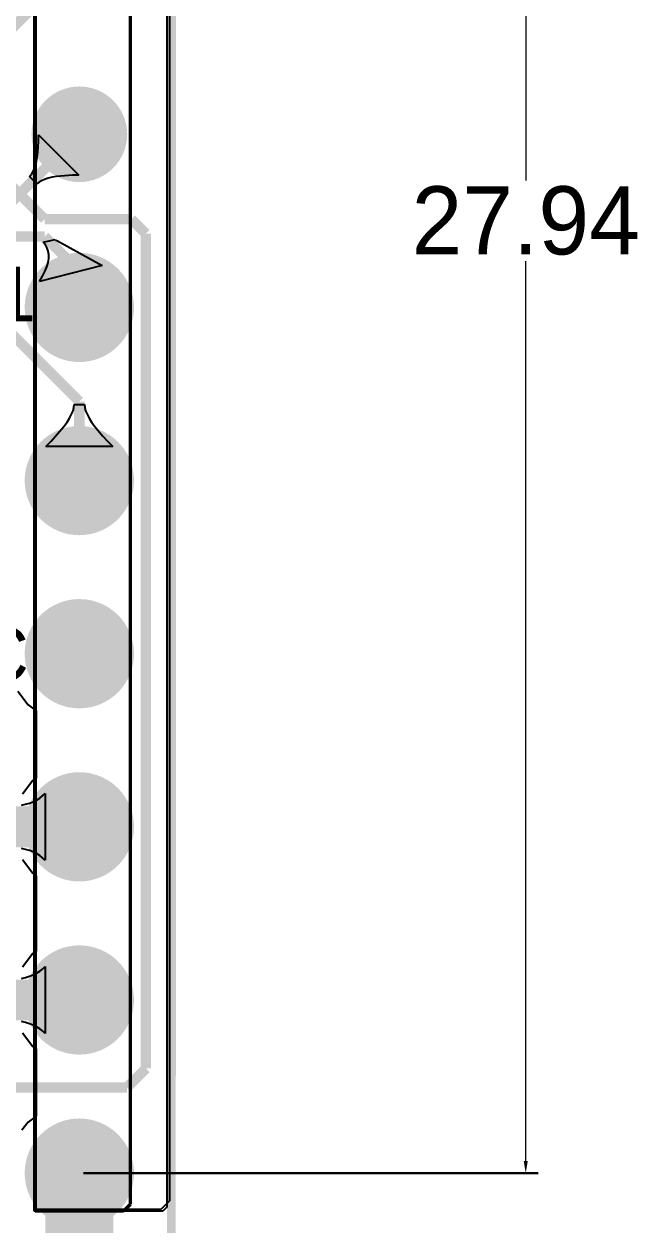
# Model space of a CAD drawing. Extents: x 72.1 to 112.7, y 45.7 to 113.8.
# Drawn here: x 103.34 to 112.4, y 72.01 to 89.63 of the extents above; entities that cross this region are included whole.
import ezdxf

# ---------------------------------------------------------------- set-up
doc = ezdxf.new("R2010")
doc.units = 0
doc.header["$MEASUREMENT"] = 0
doc.layers.get('0').update_dxf_attribs({"linetype": 'CONTINUOUS'})
doc.layers.get('Defpoints').update_dxf_attribs({"linetype": 'CONTINUOUS'})
for name, color, linetype in [('BOTTOMLAYER', 5, 'CONTINUOUS'), ('BOTTOMSOLDER', 6, 'CONTINUOUS'), ('KEEPOUTLAYER', 6, 'CONTINUOUS'), ('MULTILAYER', 9, 'CONTINUOUS'), ('TOPLAYER', 1, 'CONTINUOUS'), ('TOPOVERLAY', 2, 'CONTINUOUS'), ('TOPSOLDER', 216, 'CONTINUOUS')]:
    doc.layers.add(name, color=color, linetype=linetype)
doc.dimstyles.get("Standard").update_dxf_attribs({"dimtxt": 1, "dimasz": 0.18, "dimexe": 0.18, "dimexo": 0.0625, "dimgap": 0.09, "dimtad": 0, "dimtih": 1, "dimtoh": 1, "dimzin": 0, "dimdsep": 46, "dimtxsty": 'Standard', "dimcen": 0.09, "dimclrd": 3, "dimclrt": 1, "dimadec": 0, "dimazin": 0, "dimtfac": 1, "dimtofl": 0, "dimtmove": 0, "dimatfit": 3, "dimfxl": 1, "dimtolj": 1, "dimtzin": 0, "dimlwd": 20, "dimlwe": 30, "dimarcsym": 0})

# ---------------------------------------------------------------- blocks, each defined once
blk = doc.blocks.new('*D1')
at = {"color": 0, "linetype": 'Continuous', "lineweight": 30, "transparency": 16777216}
for p, q in [((104.217, 100.711), (110.879, 100.711)), ((104.217, 72.771), (110.879, 72.771))]:
    blk.add_line(p, q, dxfattribs=at)
at = {"color": 3, "linetype": 'Continuous', "lineweight": 20, "transparency": 16777216}
for p, q in [((110.699, 100.531), (110.699, 87.331)), ((110.699, 72.951), (110.699, 86.151))]:
    blk.add_line(p, q, dxfattribs=at)
at = {"color": 3, "linetype": 'Continuous', "transparency": 16777216}
for points in [[(110.669, 100.531), (110.729, 100.531), (110.699, 100.711)], [(110.669, 72.951), (110.729, 72.951), (110.699, 72.771)]]:
    blk.add_solid(points, dxfattribs=at)
at = {"layer": 'Defpoints', "color": 0, "linetype": 'Continuous', "transparency": 16777216}
for p in [(104.155, 100.711), (110.699, 100.711), (104.155, 72.771)]:
    blk.add_point(p, dxfattribs=at)
at = {"color": 1, "linetype": 'Continuous', "transparency": 16777216, "insert": (110.699, 86.741), "char_height": 1, "attachment_point": 5}
blk.add_mtext('\\A1;27.94', dxfattribs=at)

msp = doc.modelspace()

# ---------------------------------------------------------------- linework, layer by layer
at = {"layer": 'BOTTOMLAYER'}
for p, q in [((103.493992, 72.2122), (103.493992, 101.6)), ((105.435557, 101.6254), (105.435557, 72.269355)), ((105.435557, 72.269355), (105.378402, 72.2122)), ((105.378402, 72.2122), (103.493992, 72.2122))]:
    msp.add_line(p, q, dxfattribs=at)
for points, const_width in [([(101.842992, 88.5698), (103.646392, 86.7664)], 0.152001), ([(103.646392, 86.7664), (104.916392, 86.7664)], 0.152001), ([(104.916392, 86.7664), (105.130793, 86.551999)], 0.152001), ([(105.130793, 74.306201), (105.130793, 86.551999)], 0.152001), ([(104.852892, 74.0283), (105.130793, 74.306201)], 0.152001), ([(103.151092, 74.0283), (104.852892, 74.0283)], 0.152001), ([(104.15479, 70.510799), (104.15479, 72.771)], 1.000001)]:
    msp.add_lwpolyline(points, dxfattribs=dict(at, const_width=const_width))
for points, const_width in [([(103.854791, 88.011, 1), (104.45479, 88.011, 1)], 0.599999), ([(103.804791, 85.471, 1), (104.50479, 85.471, 1)], 0.699999), ([(103.804791, 82.931, 1), (104.50479, 82.931, 1)], 0.699999), ([(103.804791, 80.391, 1), (104.50479, 80.391, 1)], 0.699999), ([(103.804791, 77.851, 1), (104.50479, 77.851, 1)], 0.699999), ([(103.804791, 75.311, 1), (104.50479, 75.311, 1)], 0.699999), ([(103.804791, 72.771, 1), (104.50479, 72.771, 1)], 0.699999)]:
    msp.add_lwpolyline(points, format="xyb", close=True, dxfattribs=dict(at, const_width=const_width))
at = {"layer": 'BOTTOMSOLDER'}
for points, const_width in [([(103.803991, 88.011, 1), (104.50559, 88.011, 1)], 0.701599), ([(103.753991, 85.471, 1), (104.55559, 85.471, 1)], 0.801599), ([(103.753991, 82.931, 1), (104.55559, 82.931, 1)], 0.801599), ([(103.753991, 80.391, 1), (104.55559, 80.391, 1)], 0.801599), ([(103.753991, 77.851, 1), (104.55559, 77.851, 1)], 0.801599), ([(103.753991, 75.311, 1), (104.55559, 75.311, 1)], 0.801599), ([(103.753991, 72.771, 1), (104.55559, 72.771, 1)], 0.801599)]:
    msp.add_lwpolyline(points, format="xyb", close=True, dxfattribs=dict(at, const_width=const_width))
at = {"layer": 'KEEPOUTLAYER', "const_width": 0.127}
msp.add_lwpolyline([(105.500592, 50.037992), (105.51333, 108.887237)], dxfattribs=at)
at = {"layer": 'MULTILAYER'}
for points, const_width in [([(103.854791, 88.011, 1), (104.45479, 88.011, 1)], 0.599999), ([(103.804791, 85.471, 1), (104.50479, 85.471, 1)], 0.699999), ([(103.804791, 82.931, 1), (104.50479, 82.931, 1)], 0.699999), ([(103.804791, 80.391, 1), (104.50479, 80.391, 1)], 0.699999), ([(103.804791, 77.851, 1), (104.50479, 77.851, 1)], 0.699999), ([(103.804791, 75.311, 1), (104.50479, 75.311, 1)], 0.699999), ([(103.804791, 72.771, 1), (104.50479, 72.771, 1)], 0.699999)]:
    msp.add_lwpolyline(points, format="xyb", close=True, dxfattribs=dict(at, const_width=const_width))
at = {"layer": 'TOPLAYER'}
for p, q in [((103.519392, 72.2376), (103.519392, 101.6508)), ((105.475192, 101.6254), (105.475192, 72.3646)), ((103.554395, 87.912143), (103.55482, 88.005001)), ((103.55482, 88.005001), (104.148791, 87.411029)), ((103.536466, 87.675291), (103.545218, 87.747287)), ((103.545218, 87.747287), (103.554395, 87.912143)), ((103.510629, 87.552159), (103.524934, 87.610249)), ((103.524934, 87.610249), (103.536466, 87.675291)), ((103.425645, 87.389335), (103.451055, 87.419612)), ((103.533125, 87.281855), (103.425645, 87.389335)), ((103.451055, 87.419612), (103.473689, 87.456841)), ((103.473689, 87.456841), (103.493547, 87.501021)), ((103.493547, 87.501021), (103.510629, 87.552159)), ((103.819081, 87.392675), (103.754039, 87.381143)), ((104.055934, 87.410605), (103.819081, 87.392675)), ((104.148791, 87.411029), (104.055934, 87.410605)), ((103.563402, 87.307265), (103.533125, 87.281855)), ((103.600631, 87.329899), (103.563402, 87.307265)), ((103.644812, 87.349757), (103.600631, 87.329899)), ((103.69595, 87.366838), (103.644812, 87.349757)), ((103.754039, 87.381143), (103.69595, 87.366838)), ((103.623651, 86.427661), (103.800628, 86.465646)), ((103.657931, 86.387092), (103.623651, 86.427661)), ((103.683371, 86.342784), (103.657931, 86.387092)), ((103.699975, 86.29474), (103.683371, 86.342784)), ((103.800628, 86.465646), (103.810031, 86.459327)), ((103.810031, 86.459327), (103.83263, 86.445984)), ((103.83263, 86.445984), (104.488384, 86.086399)), ((103.696752, 86.128179), (103.706666, 86.187437)), ((103.70774, 86.242959), (103.699975, 86.29474)), ((103.706666, 86.187437), (103.70774, 86.242959)), ((104.488384, 86.086399), (103.568713, 85.853768)), ((103.613981, 85.927979), (103.65041, 85.998451)), ((103.65041, 85.998451), (103.677999, 86.065185)), ((103.677999, 86.065185), (103.696752, 86.128179)), ((103.568713, 85.853768), (103.613981, 85.927979)), ((104.074651, 84.002872), (104.078791, 84.046863)), ((104.078791, 84.046863), (104.23079, 84.046863)), ((104.23079, 84.046863), (104.23493, 84.002872)), ((104.01255, 83.847429), (104.041529, 83.903157)), ((104.041529, 83.903157), (104.06223, 83.954971)), ((104.06223, 83.954971), (104.074651, 84.002872)), ((104.23493, 84.002872), (104.247351, 83.954971)), ((104.247351, 83.954971), (104.268052, 83.903157)), ((104.268052, 83.903157), (104.29703, 83.847429)), ((103.74345, 83.510105), (103.929749, 83.724237)), ((103.929749, 83.724237), (103.975291, 83.78779)), ((103.975291, 83.78779), (104.01255, 83.847429)), ((104.29703, 83.847429), (104.33429, 83.78779)), ((104.33429, 83.78779), (104.379832, 83.724237)), ((104.379832, 83.724237), (104.49575, 83.585395)), ((104.49575, 83.585395), (104.566131, 83.510105)), ((103.664791, 83.4309), (103.74345, 83.510105)), ((104.644789, 83.4309), (103.664791, 83.4309)), ((104.566131, 83.510105), (104.644789, 83.4309)), ((103.253878, 79.840282), (103.405922, 79.642132)), ((103.405922, 79.642132), (103.519392, 79.555066)), ((103.519392, 79.555066), (103.519392, 78.565931)), ((103.47439, 78.5314), (103.321475, 78.332114)), ((103.519392, 78.565931), (103.47439, 78.5314)), ((103.477088, 78.219399), (103.526941, 78.244101)), ((103.526941, 78.244101), (103.573191, 78.272599)), ((103.573191, 78.272599), (103.615843, 78.304901)), ((103.615843, 78.304901), (103.65489, 78.340999)), ((103.65489, 78.340999), (103.65489, 77.361001)), ((103.305917, 78.168099), (103.366578, 78.181401)), ((103.366578, 78.181401), (103.423634, 78.1985)), ((103.423634, 78.1985), (103.477088, 78.219399)), ((103.366578, 77.520599), (103.305917, 77.533901)), ((103.321475, 77.369886), (103.47439, 77.1706)), ((103.423634, 77.5035), (103.366578, 77.520599)), ((103.477088, 77.482601), (103.423634, 77.5035)), ((103.526941, 77.457899), (103.477088, 77.482601)), ((103.573191, 77.429401), (103.526941, 77.457899)), ((103.615843, 77.397099), (103.573191, 77.429401)), ((103.65489, 77.361001), (103.615843, 77.397099)), ((103.47439, 77.1706), (103.519392, 77.136069)), ((103.519392, 77.136069), (103.519392, 76.025931)), ((103.47439, 75.9914), (103.321475, 75.792114)), ((103.519392, 76.025931), (103.47439, 75.9914)), ((103.573191, 75.732599), (103.615843, 75.764901)), ((103.615843, 75.764901), (103.65489, 75.800999)), ((103.65489, 75.800999), (103.65489, 74.821001)), ((103.305917, 75.628099), (103.366578, 75.641401)), ((103.366578, 75.641401), (103.423634, 75.6585)), ((103.423634, 75.6585), (103.477088, 75.679399)), ((103.477088, 75.679399), (103.526941, 75.704101)), ((103.526941, 75.704101), (103.573191, 75.732599)), ((103.366578, 74.980599), (103.305917, 74.993901)), ((103.423634, 74.9635), (103.366578, 74.980599)), ((103.477088, 74.942601), (103.423634, 74.9635)), ((103.526941, 74.917899), (103.477088, 74.942601)), ((103.573191, 74.889401), (103.526941, 74.917899)), ((103.615843, 74.857099), (103.573191, 74.889401)), ((103.321475, 74.829886), (103.47439, 74.6306)), ((103.65489, 74.821001), (103.615843, 74.857099)), ((103.47439, 74.6306), (103.519392, 74.596069)), ((103.519392, 74.596069), (103.519392, 73.606934)), ((103.405922, 73.519868), (103.314053, 73.40014)), ((103.519392, 73.606934), (103.405922, 73.519868)), ((105.348192, 72.2376), (103.519392, 72.2376)), ((105.475192, 72.3646), (105.348192, 72.2376))]:
    msp.add_line(p, q, dxfattribs=at)
for points, const_width in [([(103.163792, 89.560001), (104.15479, 90.551)], 0.152001), ([(103.11339, 86.9696), (104.15479, 88.011)], 0.152001), ([(101.766792, 86.5124), (103.646392, 86.5124)], 0.152001), ([(103.646392, 86.5124), (104.15479, 86.004001)], 0.152001), ([(104.15479, 85.471), (104.15479, 86.004001)], 0.152001), ([(103.163792, 85.081725), (104.15479, 84.090726)], 0.152001), ([(104.15479, 82.931), (104.15479, 84.090726)], 0.152001), ([(101.995392, 77.851), (104.15479, 77.851)], 0.599999), ([(102.147792, 75.311), (104.15479, 75.311)], 0.599999)]:
    msp.add_lwpolyline(points, dxfattribs=dict(at, const_width=const_width))
for points, const_width in [([(103.854791, 88.011, 1), (104.45479, 88.011, 1)], 0.599999), ([(103.804791, 85.471, 1), (104.50479, 85.471, 1)], 0.699999), ([(103.804791, 82.931, 1), (104.50479, 82.931, 1)], 0.699999), ([(103.804791, 80.391, 1), (104.50479, 80.391, 1)], 0.699999), ([(103.804791, 77.851, 1), (104.50479, 77.851, 1)], 0.699999), ([(103.804791, 75.311, 1), (104.50479, 75.311, 1)], 0.699999), ([(103.804791, 72.771, 1), (104.50479, 72.771, 1)], 0.699999)]:
    msp.add_lwpolyline(points, format="xyb", close=True, dxfattribs=dict(at, const_width=const_width))
at = {"layer": 'TOPOVERLAY', "const_width": 0.05}
for points in [[(103.503387, 72.213602), (103.503387, 101.613599)], [(104.903389, 72.313602), (104.903389, 101.613599)], [(103.503387, 72.213602), (104.80339, 72.213602)], [(104.80339, 72.213602), (104.903389, 72.313602)]]:
    msp.add_lwpolyline(points, dxfattribs=at)
at = {"layer": 'TOPSOLDER'}
for points, const_width in [([(103.803991, 88.011, 1), (104.50559, 88.011, 1)], 0.701599), ([(103.753991, 85.471, 1), (104.55559, 85.471, 1)], 0.801599), ([(103.753991, 82.931, 1), (104.55559, 82.931, 1)], 0.801599), ([(103.753991, 80.391, 1), (104.55559, 80.391, 1)], 0.801599), ([(103.753991, 77.851, 1), (104.55559, 77.851, 1)], 0.801599), ([(103.753991, 75.311, 1), (104.55559, 75.311, 1)], 0.801599), ([(103.753991, 72.771, 1), (104.55559, 72.771, 1)], 0.801599)]:
    msp.add_lwpolyline(points, format="xyb", close=True, dxfattribs=dict(at, const_width=const_width))

# ---------------------------------------------------------------- texts
at = {"layer": 'TOPOVERLAY'}
for s, p in [('21', (102.325592, 85.2678)), ('NC', (101.868392, 79.9846))]:
    msp.add_text(s, height=0.800001, dxfattribs=at).set_placement(p)

# ---------------------------------------------------------------- dimensions: what is measured, and where the dimension line sits
at = {"linetype": 'Continuous'}
dim = msp.add_linear_dim(base=(110.698887, 100.711), p1=(104.154791, 72.771), p2=(104.15479, 100.711), angle=90, dimstyle='Standard', dxfattribs=at)
dim.commit()
dim.dimension.update_dxf_attribs({"geometry": '*D1', "text_midpoint": (110.698887, 86.741)})

doc.saveas('drawing.dxf')
